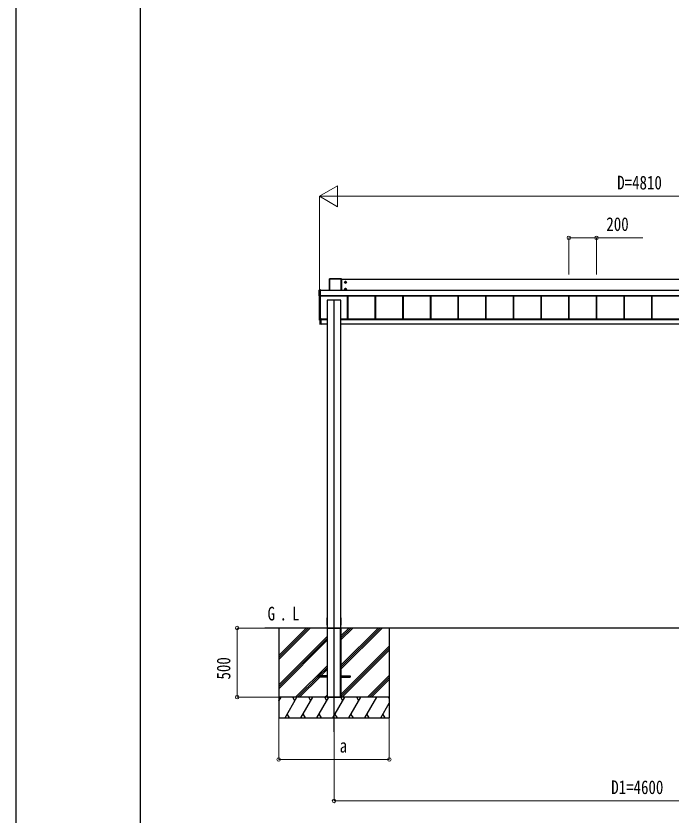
# Model space of a CAD drawing. Units: millimetres, scale not verified. Extents: x -12615 to 12615, y -8910 to 8910.
# Drawn here: x -12615 to -7878, y -5777 to 0 of the extents above; entities that cross this region are included whole.
import ezdxf
from ezdxf.enums import TextEntityAlignment as Align

# ---------------------------------------------------------------- set-up
doc = ezdxf.new("R2010")
doc.units = ezdxf.units.MM
doc.header["$LTSCALE"] = 30
for name, color, linetype in [('0-2_USER1', 3, 'Continuous'), ('0-3_YKK_11', 7, 'Continuous'), ('0-4_YKK_11E', 7, 'Continuous'), ('0-5_YKK_12', 2, 'Continuous'), ('0-6_YKK_A1', 4, 'Continuous'), ('0-8_YKK_ZWAK', 7, 'Continuous')]:
    doc.layers.add(name, color=color, linetype=linetype)
doc.layers.add('0-7_YKK_D', color=6, linetype='Continuous', lineweight=18)
doc.styles.add('ＭＳ ゴシック', font='')
doc.styles.get('ＭＳ ゴシック').set_extended_font_data('MS Gothic')

msp = doc.modelspace()

# ---------------------------------------------------------------- linework, layer by layer
at = {"layer": '0-3_YKK_11'}
for p, q in [((-10347.94, -1982.31), (-10347.94, -1900.15)), ((-10262.44, -1899.65), (-10347.44, -1899.65)), ((-10261.94, -1900.15), (-10261.94, -1982.31)), ((-10261.94, -1903.87), (-5767.94, -1903.87)), ((-10224.69, -1925.61), (-10239.19, -1925.61)), ((-10231.94, -1918.36), (-10231.94, -1932.86)), ((-10231.18, -1923.33), (-10231.18, -1922.61)), ((-10421.44, -2023.51), (-10421.44, -1981.53)), ((-10415.24, -1981.03), (-10420.94, -1981.03)), ((-10413.44, -1981.08), (-10414.64, -1981.08)), ((-10414.64, -1981.08), (-10414.64, -1981.08)), ((-10413.44, -1981.08), (-10413.44, -1981.08)), ((-10413.44, -1982.31), (-5616.44, -1982.31)), ((-10224.69, -1975.58), (-10239.19, -1975.58)), ((-10231.94, -1968.33), (-10231.94, -1982.83)), ((-10231.18, -1973.3), (-10231.18, -1972.58)), ((-10420.94, -2024.01), (-10415.24, -2024.01)), ((-10414.64, -2023.83), (-10413.44, -2023.83)), ((-10414.64, -2023.83), (-10414.64, -2023.83)), ((-10413.44, -2022.42), (-5616.44, -2022.42)), ((-10413.44, -2023.83), (-10413.44, -2023.83)), ((-10364.94, -2054.01), (-10364.94, -2054.3)), ((-10362.74, -2054), (-10364.64, -2054)), ((-10362.44, -2054.3), (-10362.44, -2054.01)), ((-10362.44, -2054.21), (-10361.44, -2054.21)), ((-10360.94, -2054.3), (-10360.94, -2054.23)), ((-10268.94, -2054.3), (-10268.94, -2054.23)), ((-10268.44, -2054.21), (-10267.44, -2054.21)), ((-10267.44, -2054.3), (-10267.44, -2054.01)), ((-10267.14, -2054), (-10265.24, -2054)), ((-10264.94, -2054.01), (-10264.94, -2054.3)), ((-10216.44, -2188.65), (-10216.44, -2022.42)), ((-10216.04, -2187.7), (-10216.04, -2022.42)), ((-10213.44, -2188.65), (-10213.44, -2022.42)), ((-10016.44, -2188.65), (-10016.44, -2022.42)), ((-10013.84, -2188.65), (-10013.84, -2022.42)), ((-10013.44, -2188.65), (-10013.44, -2022.42)), ((-9816.44, -2188.65), (-9816.44, -2022.42)), ((-9813.84, -2188.65), (-9813.84, -2022.42)), ((-9813.44, -2188.65), (-9813.44, -2022.42)), ((-9616.44, -2188.65), (-9616.44, -2022.42)), ((-9613.84, -2188.65), (-9613.84, -2022.42)), ((-9613.44, -2188.65), (-9613.44, -2022.42)), ((-9416.44, -2188.65), (-9416.44, -2022.42)), ((-9413.84, -2188.65), (-9413.84, -2022.42)), ((-9413.44, -2188.65), (-9413.44, -2022.42)), ((-9216.44, -2188.65), (-9216.44, -2022.42)), ((-9213.84, -2188.65), (-9213.84, -2022.42)), ((-9213.44, -2188.65), (-9213.44, -2022.42)), ((-9016.44, -2188.65), (-9016.44, -2022.42)), ((-9013.84, -2188.65), (-9013.84, -2022.42)), ((-9013.44, -2188.65), (-9013.44, -2022.42)), ((-8816.44, -2188.65), (-8816.44, -2022.42)), ((-8813.84, -2188.65), (-8813.84, -2022.42)), ((-8813.44, -2188.65), (-8813.44, -2022.42)), ((-8616.44, -2188.65), (-8616.44, -2022.42)), ((-8613.84, -2188.65), (-8613.84, -2022.42)), ((-8613.44, -2188.65), (-8613.44, -2022.42)), ((-8416.44, -2188.65), (-8416.44, -2022.42)), ((-8413.84, -2188.65), (-8413.84, -2022.42)), ((-8413.44, -2188.65), (-8413.44, -2022.42)), ((-8216.44, -2188.65), (-8216.44, -2022.42)), ((-8213.84, -2188.65), (-8213.84, -2022.42)), ((-8213.44, -2188.65), (-8213.44, -2022.42)), ((-8016.44, -2188.65), (-8016.44, -2022.42)), ((-8013.84, -2188.65), (-8013.84, -2022.42)), ((-8013.44, -2188.65), (-8013.44, -2022.42)), ((-10414.44, -2226.88), (-10414.44, -2193.79)), ((-10414.13, -2193.49), (-10414.13, -2193.49)), ((-10413.94, -2190.71), (-10413.94, -2193.29)), ((-10413.94, -2193.31), (-10413.94, -2193.29)), ((-10407.94, -2193.52), (-10364.94, -2193.52)), ((-10264.94, -2188.65), (-5764.94, -2188.65)), ((-10264.94, -2193.52), (-5764.94, -2193.52)), ((-10420.94, -2197.47), (-10420.47, -2197.96)), ((-10420.47, -2198.21), (-10420.47, -2198.21)), ((-10265.24, -4425), (-10364.64, -4425)), ((-10362.44, -4925), (-10362.44, -4425)), ((-10360.94, -4925), (-10360.94, -4425)), ((-10268.94, -4925), (-10268.94, -4425)), ((-10267.44, -4925), (-10267.44, -4425))]:
    msp.add_line(p, q, dxfattribs=at)
for points in [[(-10236.94, -1922.72), (-10236.94, -1928.5), (-10231.94, -1931.38), (-10226.94, -1928.5), (-10226.94, -1922.72), (-10231.94, -1919.84)], [(-10236.94, -1972.69), (-10236.94, -1978.47), (-10231.94, -1981.35), (-10226.94, -1978.47), (-10226.94, -1972.69), (-10231.94, -1969.81)]]:
    msp.add_lwpolyline(points, close=True, dxfattribs=at)
for points in [[(-10234.22, -1924.85), (-10234.94, -1924.85), (-10234.94, -1926.37), (-10234.22, -1926.37)], [(-10231.18, -1922.61), (-10232.7, -1922.61), (-10232.7, -1923.33)], [(-10232.7, -1927.89), (-10232.7, -1928.61), (-10231.18, -1928.61), (-10231.18, -1927.89)], [(-10229.66, -1926.37), (-10228.94, -1926.37), (-10228.94, -1924.85), (-10229.66, -1924.85)], [(-10413.44, -2023.83), (-10413.44, -2023.28), (-10413.44, -2022.77), (-10413.44, -1981.71), (-10413.44, -1981.23), (-10413.44, -1981.08)], [(-10234.22, -1974.82), (-10234.94, -1974.82), (-10234.94, -1976.34), (-10234.22, -1976.34)], [(-10231.18, -1972.58), (-10232.7, -1972.58), (-10232.7, -1973.3)], [(-10232.7, -1977.86), (-10232.7, -1978.58), (-10231.18, -1978.58), (-10231.18, -1977.86)], [(-10229.66, -1976.34), (-10228.94, -1976.34), (-10228.94, -1974.82), (-10229.66, -1974.82)], [(-10414.94, -2023.84), (-10414.94, -2196.98), (-10419.44, -2196.98), (-10419.94, -2196.48)], [(-10414.44, -2197.33), (-10419.94, -2197), (-10419.94, -2196.43), (-10419.94, -2024.01)], [(-10264.94, -4925), (-10264.94, -4421), (-10264.94, -2054.3), (-10265.24, -2054.3), (-10364.64, -2054.3), (-10364.94, -2054.3), (-10364.94, -4421), (-10364.94, -4925)], [(-10419.94, -2155.88), (-10420.94, -2155.94), (-10420.94, -2197.47), (-10420.94, -2198.18), (-10414.44, -2198.59)], [(-10419.05, -2226.88), (-10407.94, -2227.56), (-10407.94, -2227.26), (-10407.94, -2193.78), (-10407.94, -2193.48)], [(-10414.94, -2187.96), (-10414.64, -2188.26), (-10411.44, -2188.26), (-10411.44, -2188.65)], [(-10414.44, -2188.26), (-10414.44, -2190.21), (-10414.44, -2193.79), (-10414.14, -2193.49)], [(-10414.14, -2193.49), (-10414.14, -2193.49), (-10414.14, -2193.49)], [(-10414.14, -2193.49), (-10414.13, -2193.49), (-10414.12, -2193.49)], [(-10414.13, -2193.49), (-10414.12, -2193.49), (-10407.94, -2193.48), (-10407.94, -2193.28), (-10407.94, -2188.99), (-10412.94, -2189), (-10412.94, -2188.26)], [(-10411.94, -2188.99), (-10411.94, -2188.94), (-10411.94, -2188.65), (-10364.94, -2188.65)], [(-10420.47, -2197.96), (-10414.76, -2198.31), (-10414.44, -2198.01)], [(-10407.94, -2225), (-10365.79, -2225), (-10365.31, -2225), (-10364.94, -2225)], [(-10365.81, -2225), (-10365.96, -2227.5), (-10365.44, -2227.5), (-10364.94, -2227.5)], [(-10264.94, -2225), (-10264.57, -2225), (-10264.09, -2225), (-5765.79, -2225), (-5765.31, -2225), (-5764.94, -2225)], [(-10264.94, -2227.5), (-10264.44, -2227.5), (-10263.92, -2227.5), (-10264.07, -2225)], [(-10364.94, -4350.5), (-10366.67, -4350.5), (-10367.17, -4350.5), (-10367.44, -4381.7), (-10367.24, -4405), (-10366.74, -4405), (-10364.94, -4405)], [(-10264.94, -4405), (-10263.14, -4405), (-10262.64, -4405), (-10262.44, -4381.7), (-10262.71, -4350.5), (-10263.21, -4350.5), (-10264.94, -4350.5)]]:
    msp.add_lwpolyline(points, dxfattribs=at)
for centre, radius in [((-10231.94, -1925.61), 6.25), ((-10231.94, -1925.61), 5), ((-10231.94, -1975.58), 6.25), ((-10231.94, -1975.58), 5)]:
    msp.add_circle(centre, radius, dxfattribs=at)
for centre, radius, start, end in [((-10231.94, -1925.61), 5.58, 153.74848, 206.25152), ((-10231.94, -1925.61), 5.58, 93.74848, 146.25152), ((-10231.94, -1925.61), 5.58, 213.74848, 266.25152), ((-10234.22, -1923.33), 1.52, 270, 0), ((-10234.22, -1927.89), 1.52, 0, 90), ((-10231.94, -1925.61), 5.58, 33.74848, 86.25152), ((-10231.94, -1925.61), 5.58, 273.74848, 326.25152), ((-10229.66, -1923.33), 1.52, 180, 270), ((-10229.66, -1927.89), 1.52, 90, 180), ((-10231.94, -1925.61), 5.58, 333.74848, 26.25152), ((-10415.06, -1979.33), 1.74, 265.66516, 269.50049), ((-10231.94, -1975.58), 5.58, 153.74848, 206.25152), ((-10231.94, -1975.58), 5.58, 93.74848, 146.25152), ((-10231.94, -1975.58), 5.58, 213.74848, 266.25152), ((-10234.22, -1973.3), 1.52, 270, 0), ((-10234.22, -1977.86), 1.52, 0, 90), ((-10231.94, -1975.58), 5.58, 33.74848, 86.25152), ((-10231.94, -1975.58), 5.58, 273.74848, 326.25152), ((-10229.66, -1973.3), 1.52, 180, 270), ((-10229.66, -1977.86), 1.52, 90, 180), ((-10231.94, -1975.58), 5.58, 333.74848, 26.25152), ((-10414.73, -2026.54), 2.71, 88.10375, 98.40666)]:
    msp.add_arc(centre, radius, start, end, dxfattribs=at)
for centre, major_axis, ratio, start_param, end_param in [((-10347.44, -1900.15), (0.382, -0.325), 0.996231, 2.2770247, 3.8440941), ((-10262.44, -1900.15), (0.382, 0.325), 0.996231, 5.5806839, 7.1477533), ((-10420.94, -1981.53), (0.382, -0.325), 0.996231, 2.2770247, 3.8440941), ((-10414.64, -1981.07), (0.6, 0), 0.026226, 3.8726279, 4.712389), ((-10420.94, -2023.51), (0.382, 0.325), 0.996231, 2.4390913, 4.0061606), ((-10415.24, -2023.71), (0, 0.3), 0.998743, 3.1415927, 4.2299164), ((-10364.64, -2054.01), (0.3, 0), 0.034921, 1.5707963, 3.1415927), ((-10362.74, -2054.01), (0.3, 0), 0.034921, 6.2831853, 7.8539816), ((-10361.44, -2054.23), (0.5, 0), 0.034921, 6.2831853, 7.8539816), ((-10268.44, -2054.23), (0.5, 0), 0.034921, 1.5707963, 3.1415927), ((-10267.14, -2054.01), (0.3, 0), 0.034921, 1.5707963, 3.1415927), ((-10265.24, -2054.01), (0.3, 0), 0.034921, 6.2831853, 7.8539816), ((-10414.14, -2190.71), (0.108, 0.169), 0.994155, 5.2849907, 6.855787), ((-10414.14, -2193.29), (-0.145, 0.15), 0.921201, 2.3686772, 3.9027669)]:
    msp.add_ellipse(centre, major_axis=major_axis, ratio=ratio, start_param=start_param, end_param=end_param, dxfattribs=at)
at = {"layer": '0-4_YKK_11E'}
for p, q in [((-10347.1, -1900.28), (-10347.1, -1982.31)), ((-10421.44, -1981.53), (-10420.98, -1981.73)), ((-10420.98, -1981.73), (-10420.48, -1981.23)), ((-10420.48, -1981.23), (-10413.44, -1981.23)), ((-10420.48, -1981.71), (-10413.44, -1981.71)), ((-10415.24, -1981.07), (-10415.24, -1981.03)), ((-10414.64, -1981.08), (-10413.44, -1981.08)), ((-10413.44, -1982.79), (-5616.44, -1982.79)), ((-10413.44, -2021.76), (-5616.44, -2021.76)), ((-10420.48, -2022.77), (-10413.44, -2022.77)), ((-10413.44, -2023.83), (-10414.64, -2023.83)), ((-10413.44, -2022.28), (-5616.44, -2022.28)), ((-5616.44, -2022.42), (-10413.44, -2022.42)), ((-10364.64, -2054), (-10364.64, -2054.3)), ((-10362.74, -2054.3), (-10362.74, -2054)), ((-10361.44, -2054.21), (-10361.44, -2054.3)), ((-10268.44, -2054.3), (-10268.44, -2054.21)), ((-10267.14, -2054.3), (-10267.14, -2054)), ((-10265.24, -2054), (-10265.24, -2054.3)), ((-10414.14, -2193.79), (-10407.94, -2193.78)), ((-10407.94, -2193.28), (-10413.66, -2193.29)), ((-10407.94, -2190.65), (-10364.94, -2190.65)), ((-10264.94, -2190.65), (-5764.94, -2190.65)), ((-10420.47, -2198.21), (-10420.94, -2197.71)), ((-10420.47, -2198.21), (-10420.47, -2197.96)), ((-10414.44, -2198.59), (-10420.47, -2198.21)), ((-10414.44, -2198.06), (-10414.76, -2198.36)), ((-10414.76, -2198.36), (-10414.76, -2198.31)), ((-10414.16, -2226.88), (-10407.94, -2227.26)), ((-10364.94, -2227.18), (-10365.44, -2227.18)), ((-10264.44, -2227.18), (-10264.57, -2225))]:
    msp.add_line(p, q, dxfattribs=at)
for points in [[(-10347.94, -1900.15), (-10347.6, -1900.29), (-10347.6, -1982.31)], [(-10262.78, -1900.28), (-10347.1, -1900.28), (-10347.1, -1899.79), (-10347.6, -1900.29)], [(-10347.44, -1899.65), (-10347.1, -1899.79), (-10262.78, -1899.79), (-10262.44, -1899.65)], [(-10262.78, -1982.31), (-10262.78, -1900.28), (-10262.78, -1899.79), (-10262.28, -1900.29)], [(-10262.28, -1982.31), (-10262.28, -1900.29), (-10261.94, -1900.15)], [(-10420.98, -1981.73), (-10420.98, -2022.79), (-10421.44, -2023.51)], [(-10420.94, -1981.03), (-10420.48, -1981.23), (-10420.48, -1981.71), (-10420.48, -2022.77), (-10420.48, -2023.28), (-10420.94, -2024.01)], [(-10415.14, -1981.08), (-10415.18, -1981.07), (-10415.24, -1981.07)], [(-10413.44, -2023.28), (-10420.48, -2023.28), (-10420.98, -2022.79)], [(-10415.24, -2024.01), (-10415.24, -2023.89), (-10415.1, -2023.86)], [(-10414.44, -2193.79), (-10414.16, -2193.79), (-10414.16, -2226.88), (-10419.05, -2226.88)], [(-10414.16, -2188.26), (-10414.16, -2190.21), (-10414.44, -2190.21), (-10414.14, -2190.51), (-10414.14, -2193.49)], [(-10413.94, -2193.29), (-10413.66, -2193.29), (-10413.66, -2190.71), (-10413.94, -2190.71)], [(-10365.44, -2227.5), (-10365.44, -2227.18), (-10365.31, -2225)], [(-10264.94, -2227.18), (-10264.44, -2227.18), (-10264.44, -2227.5)]]:
    msp.add_lwpolyline(points, dxfattribs=at)
for centre, radius, start, end in [((-10347.22, -1904.39), 4.12, 88.40447, 95.35624), ((-10262.66, -1904.39), 4.12, 84.64376, 91.59553), ((-10420.6, -1985.83), 4.12, 88.40447, 95.35624), ((-10420.6, -2026.89), 4.12, 88.40447, 95.35624), ((-10412.81, -2190.28), 1.35, 177.08798, 189.90325), ((-10412.94, -2193.72), 1.22, 169.53624, 183.72385), ((-10412.93, -2193.67), 1.21, 171.62247, 185.82998), ((-10412.89, -2193.72), 1.25, 169.72631, 183.54265), ((-10413.73, -2195.28), 1.98, 88.04873, 96.20074), ((-10412.93, -2227.03), 1.24, 173.06854, 186.93146)]:
    msp.add_arc(centre, radius, start, end, dxfattribs=at)
for centre, major_axis, ratio, start_param, end_param in [((-10414.64, -1981.07), (0.6, 0), 0.026226, 3.1415927, 3.8726279), ((-10414.64, -2023.89), (0.6, 0), 0.096025, 1.5707963, 3.1415927), ((-10414.16, -2190.71), (0.301, 0.4), 0.997782, 5.3593221, 6.9301184), ((-10414.16, -2193.29), (0.301, 0.4), 0.997782, 3.7885257, 3.8252324), ((-10414.14, -2193.29), (0.482, -0.007), 0.414889, 4.7553012, 6.2893908), ((-10413.64, -2193.29), (0.001, 0.2), 0.09157, 1.5714198, 1.6062613), ((-10414.16, -2198.39), (0.6, -0.037), 0.034769, 3.1437205, 4.2258199), ((-10365.44, -2227.2), (0.5, -0.018), 0.036539, 1.5736281, 3.1406975), ((-10264.44, -2227.2), (0.5, 0.018), 0.036539, 0.0008951, 1.5679645)]:
    msp.add_ellipse(centre, major_axis=major_axis, ratio=ratio, start_param=start_param, end_param=end_param, dxfattribs=at)
at = {"layer": '0-5_YKK_12'}
msp.add_line((-10314.94, -5175), (-10314.94, -2051.8), dxfattribs=at)
at = {"layer": '0-6_YKK_A1'}
for p, q in [((-10364.94, -4425), (-10814.94, -4425)), ((-10714.94, -4425), (-10714.94, -5075)), ((-10714.94, -4651.63), (-10488.31, -4425)), ((-10714.94, -4623.35), (-10516.59, -4425)), ((-10714.94, -4637.49), (-10502.51, -4425.06)), ((-10364.94, -4425), (-10364.64, -4425)), ((-10364.94, -4425), (-10364.94, -4925)), ((-10264.94, -4425), (-10264.94, -4925)), ((-5214.94, -4425), (-10264.94, -4425)), ((-10264.94, -4510), (-10179.94, -4425)), ((-10264.94, -4495.86), (-10194.08, -4425)), ((-10264.94, -4481.71), (-10208.23, -4425)), ((-10264.94, -4722.13), (-9967.85, -4425.04)), ((-10264.94, -4707.99), (-9981.99, -4425.04)), ((-10264.94, -4693.85), (-9996.13, -4425.04)), ((-9914.94, -4425), (-9914.94, -5075)), ((-10714.94, -4835.48), (-10364.94, -4485.48)), ((-10714.94, -4849.62), (-10364.94, -4499.62)), ((-10714.94, -4863.76), (-10364.94, -4513.76)), ((-10264.94, -4905.98), (-9914.94, -4555.98)), ((-10264.94, -4920.12), (-9914.94, -4570.12)), ((-10255.68, -4925), (-9914.94, -4584.26)), ((-10592.33, -4925), (-10364.94, -4697.61)), ((-10423.69, -4770.5), (-10364.94, -4711.75)), ((-10409.55, -4770.5), (-10364.94, -4725.9)), ((-10578.19, -4925), (-10432.44, -4779.25)), ((-10564.05, -4925), (-10418.55, -4779.5)), ((-10432.44, -4770.5), (-10432.44, -4779.5)), ((-10364.94, -4770.5), (-10432.44, -4770.5)), ((-10364.94, -4779.5), (-10432.44, -4779.5)), ((-10264.94, -4770.5), (-10197.44, -4770.5)), ((-10264.94, -4779.5), (-10197.44, -4779.5)), ((-10197.44, -4770.5), (-10197.44, -4779.5)), ((-10071.83, -4925), (-9914.94, -4768.11)), ((-10057.69, -4925), (-9914.94, -4782.25)), ((-10043.55, -4925), (-9914.94, -4796.39)), ((-10380.2, -4925), (-10364.94, -4909.74)), ((-9914.94, -4925), (-10714.94, -4925)), ((-10714.94, -4953.94), (-10698.23, -4925)), ((-9914.94, -4925), (-10714.94, -4925)), ((-10713.23, -4950.98), (-10714.94, -4948.02)), ((-10669.36, -5075), (-10582.76, -4925)), ((-10597.76, -4950.98), (-10612.76, -4925)), ((-10553.89, -5075), (-10467.29, -4925)), ((-10482.29, -4950.98), (-10497.29, -4925)), ((-10438.42, -5075), (-10351.82, -4925)), ((-10366.82, -4950.98), (-10381.82, -4925)), ((-10364.94, -4925), (-10264.94, -4925)), ((-10322.95, -5075), (-10236.35, -4925)), ((-10251.35, -4950.98), (-10266.35, -4925)), ((-10207.48, -5075), (-10120.88, -4925)), ((-10135.88, -4950.98), (-10150.88, -4925)), ((-10092.01, -5075), (-10005.41, -4925)), ((-9914.94, -4933.66), (-9919.94, -4925)), ((-9976.54, -5075), (-9914.94, -4968.3)), ((-10714.94, -5075), (-9914.94, -5075)), ((-10654.37, -5049.02), (-10639.37, -5075)), ((-10538.9, -5049.02), (-10523.9, -5075)), ((-10423.43, -5049.02), (-10408.43, -5075)), ((-10307.95, -5049.02), (-10292.95, -5075)), ((-10192.49, -5049.02), (-10177.49, -5075)), ((-10077.01, -5049.02), (-10062.02, -5075)), ((-9961.54, -5049.02), (-9946.55, -5075))]:
    msp.add_line(p, q, dxfattribs=at)
msp.add_lwpolyline([(-10364.64, -4425), (-10265.24, -4425), (-10264.94, -4425)], dxfattribs=at)
at = {"layer": '0-7_YKK_D'}
for p, q in [((-10419.94, -1303.87), (-10290.04, -1228.87)), ((-10290.04, -1378.87), (-10290.04, -1228.87)), ((-10419.94, -2023.01), (-10419.94, -1302.87)), ((-10419.94, -1303.87), (-10290.04, -1378.87)), ((-10419.94, -1303.87), (-10160.13, -1303.87)), ((-10269.94, -1303.87), (-5759.94, -1303.87)), ((-8616.44, -1868.71), (-8616.44, -1602.87)), ((-8416.44, -1868.71), (-8416.44, -1602.87)), ((-10815.94, -4425), (-11015.94, -4425)), ((-11014.94, -4425), (-11014.94, -4925)), ((-10715.94, -4925), (-11015.94, -4925)), ((-10714.94, -5076), (-10714.94, -5376)), ((-9914.94, -5076), (-9914.94, -5376)), ((-10314.94, -5176), (-10314.94, -5676)), ((-10714.94, -5375), (-9914.94, -5375)), ((-10314.94, -5675), (-5714.94, -5675))]:
    msp.add_line(p, q, dxfattribs=at)
msp.add_lwpolyline([(-8616.44, -1603.87), (-8416.44, -1603.87), (-8080.64, -1603.87)], dxfattribs=at)
for centre in [(-8616.44, -1603.87), (-8416.44, -1603.87), (-11014.94, -4425), (-11014.94, -4925), (-10714.94, -5375), (-9914.94, -5375), (-10314.94, -5675)]:
    msp.add_circle(centre, 12.75, dxfattribs=at)
at = {"layer": '0-8_YKK_ZWAK'}
msp.add_line((-11714.94, -7575), (-11714.94, 8325), dxfattribs=at)
msp.add_lwpolyline([(-12615, -8910), (12615, -8910), (12615, 8910), (-12615, 8910)], close=True, dxfattribs=at)

# ---------------------------------------------------------------- texts
at = {"layer": '0-2_USER1', "style": 'ＭＳ ゴシック', "width": 0.8}
for s, p in [('G', (-10795.47, -4399.69)), ('L', (-10618.16, -4399.69)), ('.', (-10709.07, -4399.69))]:
    msp.add_text(s, height=98.97, dxfattribs=at).set_placement(p, align=Align.BOTTOM_LEFT)
at = {"layer": '0-7_YKK_D', "style": 'ＭＳ ゴシック', "width": 0.8}
for s, p in [('D=4810', (-8266.94, -1283.87)), ('200', (-8345.44, -1583.87)), ('a', (-10274.01, -5355)), ('D1=4600', (-8310.14, -5655))]:
    msp.add_text(s, height=98.97, dxfattribs=at).set_placement(p, align=Align.BOTTOM_LEFT)
msp.add_text('500', height=98.97, rotation=90, dxfattribs=at).set_placement((-11034.94, -4797.4), align=Align.BOTTOM_LEFT)

doc.saveas('drawing.dxf')
